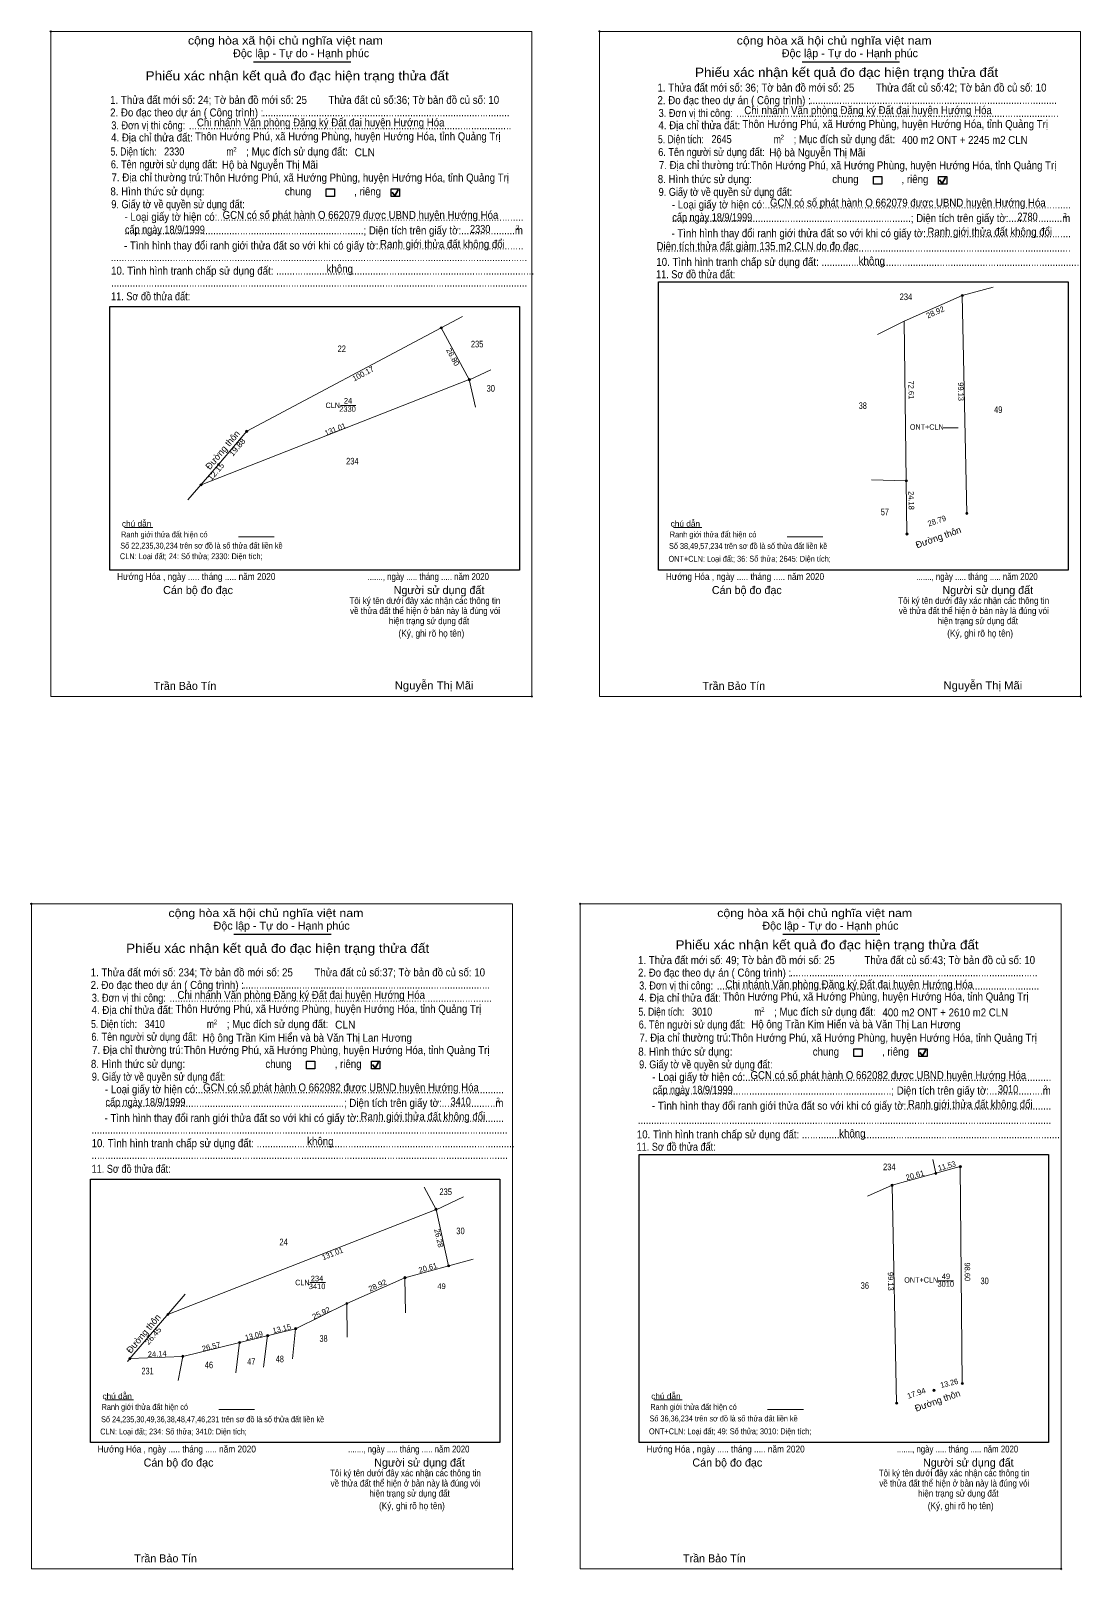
# Model space of a CAD drawing. Header units: metres. Extents: x 536979 to 538019, y 1852200 to 1852905.
# Drawn here: x 536979 to 537457, y 1852200 to 1852901 of the extents above; entities that cross this region are included whole.
import ezdxf
from ezdxf.enums import TextEntityAlignment as Align

# ---------------------------------------------------------------- set-up
doc = ezdxf.new("R2010")
doc.units = ezdxf.units.M
doc.header["$PDMODE"] = 32
doc.header["$PDSIZE"] = 0.5
for name, color, linetype, lineweight in [('10', 7, 'Continuous', 13), ('13', 7, 'Continuous', 13), ('17', 7, 'Continuous', 13), ('2', 7, 'Continuous', 25), ('4', 7, 'Continuous', 13), ('6', 7, 'Continuous', 13), ('63', 7, 'Continuous', 13)]:
    doc.layers.add(name, color=color, linetype=linetype, lineweight=lineweight)

msp = doc.modelspace()

# ---------------------------------------------------------------- hatches: boundary and pattern name
at = {"layer": '4'}
for points in [[(537403.103, 1852780.239, 1), (537402.103, 1852780.239, 1)], [(537166.249, 1852765.546, 1), (537165.249, 1852765.546, 1)], [(537178.979, 1852741.966, 1), (537177.979, 1852741.966, 1)], [(537077.729, 1852718.416, 1), (537076.729, 1852718.416, 1)], [(537064.939, 1852703.356, 1), (537063.939, 1852703.356, 1)], [(537377.633, 1852695.929, 1), (537376.633, 1852695.929, 1)], [(537057.009, 1852694.146, 1), (537056.009, 1852694.146, 1)], [(537405.173, 1852681.129, 1), (537404.173, 1852681.129, 1)], [(537377.953, 1852671.749, 1), (537376.953, 1852671.749, 1)], [(537391.078, 1852380.993, 1), (537390.078, 1852380.993, 1)], [(537402.198, 1852384.023, 1), (537401.198, 1852384.023, 1)], [(537371.198, 1852375.563, 1), (537370.198, 1852375.563, 1)], [(537163.868, 1852364.58, 1), (537162.868, 1852364.58, 1)], [(537169.588, 1852338.93, 1), (537168.588, 1852338.93, 1)], [(537149.708, 1852333.5, 1), (537148.708, 1852333.5, 1)], [(537041.898, 1852316.76, 1), (537040.898, 1852316.76, 1)], [(537123.268, 1852321.79, 1), (537122.268, 1852321.79, 1)], [(537100.028, 1852310.31, 1), (537099.028, 1852310.31, 1)], [(537074.548, 1852304.06, 1), (537073.548, 1852304.06, 1)], [(537087.258, 1852307.18, 1), (537086.258, 1852307.18, 1)], [(537024.628, 1852296.72, 1), (537023.628, 1852296.72, 1)], [(537048.748, 1852297.73, 1), (537047.748, 1852297.73, 1)], [(537390.228, 1852282.293, 1), (537389.228, 1852282.293, 1)], [(537403.118, 1852285.423, 1), (537402.118, 1852285.423, 1)], [(537373.268, 1852276.453, 1), (537372.268, 1852276.453, 1)]]:
    msp.add_hatch(color=256, dxfattribs=at).paths.add_polyline_path(points)

# ---------------------------------------------------------------- linework, layer by layer
at = {"layer": '10'}
for p, q in [((537376.17, 1852768.53), (537377.46, 1852671.75)), ((537178.55, 1852741.83), (537188.21, 1852746.45)), ((537056.51, 1852694.15), (537178.48, 1852741.97)), ((537064.44, 1852703.36), (537077.31, 1852718.51)), ((537050.57, 1852687.27), (537064.44, 1852703.36)), ((537402.62, 1852285.42), (537401.7, 1852384.03)), ((537157.92, 1852374.67), (537163.37, 1852364.58)), ((537163.44, 1852364.44), (537175.84, 1852370.37)), ((537041.4, 1852316.76), (537163.37, 1852364.58)), ((537122.77, 1852321.79), (537122.97, 1852306.46))]:
    msp.add_line(p, q, dxfattribs=at)
for points in [[(537404.68, 1852681.13), (537402.61, 1852780.24), (537416.61, 1852784.07)], [(537077.31, 1852718.51), (537165.75, 1852765.55), (537178.48, 1852741.97)], [(537372.77, 1852276.45), (537370.7, 1852375.56), (537401.7, 1852384.03)], [(537149.54, 1852317.51), (537149.21, 1852333.5), (537180.21, 1852341.97)], [(537023.06, 1852295.48), (537024.13, 1852296.72), (537049.33, 1852325.97)], [(537024.13, 1852296.72), (537048.25, 1852297.73), (537099.53, 1852310.31)]]:
    msp.add_lwpolyline(points, dxfattribs=at)
at = {"layer": '13'}
for p, q in [((537119.88, 1852730.26), (537126.88, 1852730.26)), ((537393.78, 1852719.99), (537400.78, 1852719.99)), ((537106.04, 1852331.31), (537113.04, 1852331.31)), ((537391.68, 1852332.04), (537398.68, 1852332.04))]:
    msp.add_line(p, q, dxfattribs=at)
at = {"layer": '17'}
for p, q in [((537021.75, 1852674.77), (537034.65, 1852674.77)), ((537271.24, 1852674.77), (537284.14, 1852674.77)), ((537012.89, 1852277.95), (537025.79, 1852277.95)), ((537262.38, 1852277.95), (537275.28, 1852277.95))]:
    msp.add_line(p, q, dxfattribs=at)
at = {"layer": '2'}
for p, q in [((537080.34, 1852886.51), (537124.56, 1852886.51)), ((537329.83, 1852886.51), (537374.05, 1852886.51)), ((537264.53, 1852786.43), (537450.72, 1852786.43)), ((537450.72, 1852786.43), (537450.72, 1852655.32)), ((537015.04, 1852775.17), (537201.23, 1852775.17)), ((537201.23, 1852775.17), (537201.23, 1852655.32)), ((537071.48, 1852489.69), (537115.7, 1852489.69)), ((537320.97, 1852489.69), (537365.19, 1852489.69)), ((537255.67, 1852389.61), (537441.86, 1852389.61)), ((537441.86, 1852389.61), (537441.86, 1852258.5)), ((537006.18, 1852378.35), (537192.37, 1852378.35)), ((537192.37, 1852378.35), (537192.37, 1852258.5))]:
    msp.add_line(p, q, dxfattribs=at)
at = {"layer": '2', "lineweight": 35}
for p, q in [((537144.59, 1852825.61), (537146.1, 1852828.32)), ((537392.2, 1852832.82), (537393.44, 1852831.2)), ((537393.44, 1852831.2), (537394.96, 1852833.91)), ((537143.34, 1852827.23), (537144.59, 1852825.61)), ((537383.34, 1852436), (537384.58, 1852434.38)), ((537384.58, 1852434.38), (537386.1, 1852437.09)), ((537134.48, 1852430.41), (537135.73, 1852428.79)), ((537135.73, 1852428.79), (537137.24, 1852431.5))]:
    msp.add_line(p, q, dxfattribs=at)
at = {"layer": '2', "lineweight": 13}
for points in [[(536988.22, 1852900.38), (537206.93, 1852900.38), (537206.93, 1852597.88), (536988.22, 1852597.88)], [(537237.71, 1852900.38), (537456.42, 1852900.38), (537456.42, 1852597.88), (537237.71, 1852597.88)], [(536979.36, 1852503.56), (537198.07, 1852503.56), (537198.07, 1852201.06), (536979.36, 1852201.06)], [(537228.85, 1852503.56), (537447.56, 1852503.56), (537447.56, 1852201.06), (537228.85, 1852201.06)]]:
    msp.add_lwpolyline(points, close=True, dxfattribs=at)
at = {"layer": '2'}
for points in [[(537113.36, 1852828.78), (537117.12, 1852828.78), (537117.12, 1852825.28), (537113.36, 1852825.28)], [(537142.91, 1852828.78), (537146.67, 1852828.78), (537146.67, 1852825.28), (537142.91, 1852825.28)], [(537362.22, 1852834.37), (537365.97, 1852834.37), (537365.97, 1852830.87), (537362.22, 1852830.87)], [(537391.77, 1852834.37), (537395.53, 1852834.37), (537395.53, 1852830.87), (537391.77, 1852830.87)], [(537353.36, 1852437.55), (537357.11, 1852437.55), (537357.11, 1852434.05), (537353.36, 1852434.05)], [(537382.91, 1852437.55), (537386.67, 1852437.55), (537386.67, 1852434.05), (537382.91, 1852434.05)], [(537104.5, 1852431.96), (537108.26, 1852431.96), (537108.26, 1852428.46), (537104.5, 1852428.46)], [(537134.05, 1852431.96), (537137.81, 1852431.96), (537137.81, 1852428.46), (537134.05, 1852428.46)]]:
    msp.add_lwpolyline(points, close=True, dxfattribs=at)
for points in [[(537450.72, 1852655.32), (537264.53, 1852655.32), (537264.53, 1852786.43)], [(537201.23, 1852655.32), (537015.04, 1852655.32), (537015.04, 1852775.17)], [(537441.86, 1852258.5), (537255.67, 1852258.5), (537255.67, 1852389.61)], [(537192.37, 1852258.5), (537006.18, 1852258.5), (537006.18, 1852378.35)]]:
    msp.add_lwpolyline(points, dxfattribs=at)
for p in [(536988.22, 1852900.38), (537237.71, 1852900.38), (537206.93, 1852597.88), (537456.42, 1852597.88), (536979.36, 1852503.56), (537228.85, 1852503.56), (537198.07, 1852201.06), (537447.56, 1852201.06)]:
    msp.add_point(p, dxfattribs=at)
at = {"layer": '4'}
for p, q in [((537175.34, 1852770.65), (537165.75, 1852765.55)), ((537181.26, 1852729.5), (537178.48, 1852741.97)), ((537361.26, 1852696.38), (537377.14, 1852695.93)), ((537390.58, 1852380.99), (537389.16, 1852387.34)), ((537359.5, 1852370.6), (537370.7, 1852375.56)), ((537169.09, 1852338.93), (537163.37, 1852364.58)), ((537099.53, 1852310.31), (537098.1, 1852296.59)), ((537072.36, 1852290.22), (537074.05, 1852304.06)), ((537086.76, 1852307.18), (537084.89, 1852292.89))]:
    msp.add_line(p, q, dxfattribs=at)
for points in [[(537364.05, 1852762.54), (537376.17, 1852768.53), (537402.61, 1852780.24)], [(537099.53, 1852310.31), (537122.77, 1852321.79), (537149.21, 1852333.5)], [(537048.25, 1852297.73), (537047.16, 1852292.16), (537046.07, 1852286.7)]]:
    msp.add_lwpolyline(points, dxfattribs=at)
for centre in [(537402.603, 1852780.239), (537165.749, 1852765.546), (537178.479, 1852741.966), (537077.229, 1852718.416), (537064.439, 1852703.356), (537377.133, 1852695.929), (537056.509, 1852694.146), (537404.673, 1852681.129), (537377.453, 1852671.749), (537390.578, 1852380.993), (537401.698, 1852384.023), (537370.698, 1852375.563), (537163.368, 1852364.58), (537169.088, 1852338.93), (537149.208, 1852333.5), (537041.398, 1852316.76), (537122.768, 1852321.79), (537099.528, 1852310.31), (537074.048, 1852304.06), (537086.758, 1852307.18), (537024.128, 1852296.72), (537048.248, 1852297.73), (537389.728, 1852282.293), (537402.618, 1852285.423), (537372.768, 1852276.453)]:
    msp.add_circle(centre, 0.5, dxfattribs=at)
at = {"layer": '6'}
for p, q in [((537073.47, 1852670.41), (537089.75, 1852670.41)), ((537322.96, 1852670.41), (537339.24, 1852670.41)), ((537064.61, 1852273.59), (537080.89, 1852273.59)), ((537314.1, 1852273.59), (537330.38, 1852273.59))]:
    msp.add_line(p, q, dxfattribs=at)

# ---------------------------------------------------------------- texts
at = {"layer": '10'}
for rotation, p in [(49.91, (537067.463, 1852709.014)), (19.537, (537392.228, 1852668.822)), (49.91, (537031.493, 1852307.114)), (19.537, (537391.848, 1852276.162))]:
    msp.add_text('Đường thôn', height=3, rotation=rotation, dxfattribs=at).set_placement(p, align=Align.CENTER)
at = {"layer": '13'}
for s, height, width, p in [('CLN', 2.5, 0.95, (537116.405, 1852729.04)), ('24', 2.5, 0.85, (537123.335, 1852731.11)), ('2330', 2.5, 0.85, (537123.105, 1852727.35)), ('ONT+CLN', 2.5, 0.95, (537386.475, 1852719.19)), ('24', 3, 0.85, (537094.05, 1852348.28)), ('CLN', 2.5, 0.95, (537102.555, 1852330.09)), ('ONT+CLN', 2.5, 0.95, (537383.925, 1852331.24))]:
    msp.add_text(s, height=height, dxfattribs=dict(at, width=width)).set_placement(p, align=Align.CENTER)
at = {"layer": '2'}
for s, height, width, p in [('cộng hòa xã hội chủ nghĩa việt nam', 3.651, 1.15, (537050.55, 1852894.38)), ('cộng hòa xã hội chủ nghĩa việt nam', 3.651, 1.15, (537300.04, 1852894.38)), ('1. Thửa đất mới số: 36; Tờ bản đồ mới số: 25        Thửa đất củ số:42; Tờ bản đồ củ số: 10', 3.66, 0.9, (537264.04, 1852872.97)), ('1. Thửa đất mới số: 24; Tờ bản đồ mới số: 25        Thửa đất củ số:36; Tờ bản đồ củ số: 10', 3.66, 0.9, (537015.19, 1852867.38)), ('2. Đo đạc theo dự án ( Công trình) : ', 3.653, 0.9, (537264.04, 1852867.25)), ('2. Đo đạc theo dự án ( Công trình) : ', 3.653, 0.9, (537015.19, 1852861.66)), ('3. Đơn vị thi công:', 3.653, 0.85, (537264.56, 1852861.41)), ('Chi nhánh Văn phòng Đăng ký Đất đai huyện Hướng Hóa', 3.65, 0.9, (537303.5, 1852862.71)), ('............................................................................................', 3.653, 0.9, (537333.24, 1852867.37)), ('3. Đơn vị thi công:', 3.653, 0.85, (537015.71, 1852855.82)), ('........................................................................................................................', 3.653, 0.9, (537051.01, 1852855.82)), ('Chi nhánh Văn phòng Đăng ký Đất đai huyện Hướng Hóa', 3.65, 0.9, (537054.65, 1852857.12)), ('............................................................................................', 3.653, 0.9, (537084.39, 1852861.78)), ('4. Địa chỉ thửa đất:', 3.653, 0.9, (537264.46, 1852855.87)), ('........................................................................................................................', 3.653, 0.9, (537299.86, 1852861.41)), ('Thôn Hướng Phú, xã Hướng Phùng, huyện Hướng Hóa, tỉnh Quảng Trị', 3.64, 0.9, (537302.64, 1852856.39)), ('4. Địa chỉ thửa đất:', 3.653, 0.9, (537015.61, 1852850.28)), ('Thôn Hướng Phú, xã Hướng Phùng, huyện Hướng Hóa, tỉnh Quảng Trị', 3.64, 0.9, (537053.79, 1852850.8)), ('5. Diện tích:', 3.653, 0.8, (537264.24, 1852849.49)), ('2645', 3.64, 0.85, (537288.56, 1852849.53)), ('m', 3.651, 0.8, (537316.88, 1852849.49)), ('2', 2.086, 0.8, (537320, 1852851.23)), ('; Mục đích sử dụng đất:', 3.651, 0.9, (537325.92, 1852849.49)), ('400 m2 ONT + 2245 m2 CLN', 3.64, 0.9, (537375.18, 1852849.17)), ('5. Diện tích:', 3.653, 0.8, (537015.39, 1852843.9)), ('6. Tên người sử dụng đất:', 3.653, 0.85, (537015.51, 1852838.08)), ('2330', 3.64, 0.85, (537039.71, 1852843.94)), ('Hộ bà Nguyễn Thị Mãi', 3.64, 0.9, (537066.03, 1852837.88)), ('m', 3.651, 0.8, (537068.03, 1852843.9)), ('2', 2.086, 0.8, (537071.15, 1852845.64)), ('; Mục đích sử dụng đất:', 3.651, 0.9, (537077.07, 1852843.9)), ('CLN', 3.64, 0.95, (537126.33, 1852843.58)), ('6. Tên người sử dụng đất:', 3.653, 0.85, (537264.36, 1852843.67)), ('Hộ bà Nguyễn Thị Mãi', 3.64, 0.9, (537314.88, 1852843.47)), ('7. Địa chỉ thường trú:', 3.653, 0.9, (537015.83, 1852832.14)), ('Thôn Hướng Phú, xã Hướng Phùng, huyện Hướng Hóa, tỉnh Quảng Trị', 3.64, 0.9, (537057.58, 1852832.04)), ('8. Hình thức sử dụng:', 3.653, 0.9, (537264.16, 1852831.35)), ('7. Địa chỉ thường trú:', 3.653, 0.9, (537264.68, 1852837.73)), ('Thôn Hướng Phú, xã Hướng Phùng, huyện Hướng Hóa, tỉnh Quảng Trị', 3.64, 0.9, (537306.43, 1852837.63)), ('chung                , riêng', 3.651, 0.9, (537343.48, 1852831.35)), ('8. Hình thức sử dụng:', 3.653, 0.9, (537015.31, 1852825.76)), ('chung                , riêng', 3.651, 0.9, (537094.63, 1852825.76)), ('9. Giấy tờ về quyền sử dụng đất:', 3.653, 0.85, (537264.56, 1852825.53)), ('9. Giấy tờ về quyền sử dụng đất:', 3.653, 0.85, (537015.71, 1852819.94)), ('     - Loại giấy tờ hiện có:..................................................................................................................', 3.651, 0.9, (537264.46, 1852819.81)), ('GCN có số phát hành O 662079 được UBND huyện Hướng Hóa ', 3.64, 0.9, (537315.18, 1852820.65)), ('     - Loại giấy tờ hiện có:..................................................................................................................', 3.651, 0.9, (537015.61, 1852814.22)), ('GCN có số phát hành O 662079 được UBND huyện Hướng Hóa ', 3.64, 0.9, (537066.33, 1852815.06)), ('cấp ngày 18/9/1999', 3.64, 0.85, (537270.76, 1852813.99)), ('     .........................................................................................; Diện tích trên giấy tờ:....................m', 3.651, 0.9, (537264.46, 1852813.63)), ('2780', 3.64, 0.85, (537427.68, 1852814.27)), ('2', 2.086, 0.8, (537448.52, 1852815.69)), ('cấp ngày 18/9/1999', 3.64, 0.85, (537021.91, 1852808.4)), ('     .........................................................................................; Diện tích trên giấy tờ:....................m', 3.651, 0.9, (537015.61, 1852808.04)), ('2330', 3.64, 0.85, (537178.83, 1852808.68)), ('2', 2.086, 0.8, (537199.67, 1852810.1)), ('     - Tình hình thay đổi ranh giới thửa đất so với khi có giấy tờ:......................................................', 3.651, 0.9, (537264.26, 1852806.75)), ('Ranh giới thửa đất không đổi', 3.64, 0.9, (537386.74, 1852807.43)), ('     - Tình hình thay đổi ranh giới thửa đất so với khi có giấy tờ:......................................................', 3.651, 0.9, (537015.41, 1852801.16)), ('Ranh giới thửa đất không đổi', 3.64, 0.9, (537137.89, 1852801.84)), ('Diện tích thửa đất giảm 135 m2 CLN do đo đạc', 3.64, 0.9, (537263.61, 1852800.89)), ('..........................................................................................................................................................', 3.65, 0.9, (537263.93, 1852800.24)), ('...........................................................................................................................................................', 3.651, 0.9, (537015.51, 1852795.86)), ('10. Tình hình tranh chấp sử dụng đất: ................................................................................................', 3.653, 0.9, (537015.61, 1852789.7)), ('không', 3.651, 0.9, (537113.61, 1852790.58)), ('10. Tình hình tranh chấp sử dụng đất: ................................................................................................', 3.653, 0.9, (537263.51, 1852793.7)), ('không', 3.651, 0.9, (537355.49, 1852794.15)), ('11. Sơ đồ thửa đất:', 3.653, 0.85, (537263.39, 1852788.08)), ('11. Sơ đồ thửa đất:', 3.653, 0.85, (537015.61, 1852778.04)), ('...........................................................................................................................................................', 3.651, 0.9, (537015.61, 1852784.3)), ('Hướng Hóa , ngày ..... tháng ..... năm 2020', 3.13, 0.9, (537018.33, 1852650.84)), ('......., ngày ..... tháng ..... năm 2020', 3.13, 0.85, (537132.23, 1852650.84)), ('Hướng Hóa , ngày ..... tháng ..... năm 2020', 3.13, 0.9, (537267.82, 1852650.84)), ('......., ngày ..... tháng ..... năm 2020', 3.13, 0.85, (537381.72, 1852650.84)), ('(Ký, ghi rõ họ tên)', 3.129, 0.9, (537146.27, 1852625.06)), ('(Ký, ghi rõ họ tên)', 3.129, 0.9, (537395.76, 1852625.06)), ('Nguyễn Thị Mãi', 3.64, 1.05, (537144.59, 1852601.08)), ('Nguyễn Thị Mãi', 3.64, 1.05, (537394.08, 1852601.08)), ('cộng hòa xã hội chủ nghĩa việt nam', 3.651, 1.15, (537041.69, 1852497.56)), ('cộng hòa xã hội chủ nghĩa việt nam', 3.651, 1.15, (537291.18, 1852497.56)), ('1. Thửa đất mới số: 49; Tờ bản đồ mới số: 25           Thửa đất củ số:43; Tờ bản đồ củ số: 10', 3.66, 0.9, (537255.18, 1852476.15)), ('1. Thửa đất mới số: 234; Tờ bản đồ mới số: 25        Thửa đất củ số:37; Tờ bản đồ củ số: 10', 3.66, 0.9, (537006.33, 1852470.56)), ('2. Đo đạc theo dự án ( Công trình) : ', 3.653, 0.9, (537255.18, 1852470.43)), ('............................................................................................', 3.653, 0.9, (537324.38, 1852470.55)), ('2. Đo đạc theo dự án ( Công trình) : ', 3.653, 0.9, (537006.33, 1852464.84)), ('Chi nhánh Văn phòng Đăng ký Đất đai huyện Hướng Hóa', 3.65, 0.9, (537045.79, 1852460.3)), ('............................................................................................', 3.653, 0.9, (537075.53, 1852464.96)), ('3. Đơn vị thi công:', 3.653, 0.85, (537255.7, 1852464.59)), ('........................................................................................................................', 3.653, 0.9, (537291, 1852464.59)), ('Chi nhánh Văn phòng Đăng ký Đất đai huyện Hướng Hóa', 3.65, 0.9, (537294.95, 1852465.14)), ('4. Địa chỉ thửa đất:', 3.653, 0.9, (537006.75, 1852453.46)), ('3. Đơn vị thi công:', 3.653, 0.85, (537006.85, 1852459)), ('........................................................................................................................', 3.653, 0.9, (537042.15, 1852459)), ('Thôn Hướng Phú, xã Hướng Phùng, huyện Hướng Hóa, tỉnh Quảng Trị', 3.64, 0.9, (537044.93, 1852453.98)), ('4. Địa chỉ thửa đất:', 3.653, 0.9, (537255.6, 1852459.05)), ('Thôn Hướng Phú, xã Hướng Phùng, huyện Hướng Hóa, tỉnh Quảng Trị', 3.64, 0.9, (537293.78, 1852459.57)), ('5. Diện tích:', 3.653, 0.8, (537006.53, 1852447.08)), ('3410', 3.64, 0.85, (537030.85, 1852447.12)), ('m', 3.651, 0.8, (537059.17, 1852447.08)), ('2', 2.086, 0.8, (537062.29, 1852448.82)), ('; Mục đích sử dụng đất:', 3.651, 0.9, (537068.21, 1852447.08)), ('CLN', 3.64, 0.95, (537117.47, 1852446.76)), ('5. Diện tích:', 3.653, 0.8, (537255.38, 1852452.67)), ('6. Tên người sử dụng đất:', 3.653, 0.85, (537255.5, 1852446.85)), ('3010', 3.64, 0.85, (537279.7, 1852452.71)), ('Hộ ông Trần Kim Hiển và bà Văn Thị Lan Hương', 3.64, 0.9, (537306.71, 1852446.98)), ('m', 3.651, 0.8, (537308.02, 1852452.67)), ('2', 2.086, 0.8, (537311.14, 1852454.41)), ('; Mục đích sử dụng đất:', 3.651, 0.9, (537317.06, 1852452.67)), ('400 m2 ONT + 2610 m2 CLN', 3.64, 0.9, (537366.32, 1852452.35)), ('6. Tên người sử dụng đất:', 3.653, 0.85, (537006.65, 1852441.26)), ('Hộ ông Trần Kim Hiển và bà Văn Thị Lan Hương', 3.64, 0.9, (537057.17, 1852440.84)), ('7. Địa chỉ thường trú:', 3.653, 0.9, (537255.82, 1852440.91)), ('Thôn Hướng Phú, xã Hướng Phùng, huyện Hướng Hóa, tỉnh Quảng Trị', 3.64, 0.9, (537297.57, 1852440.81)), ('7. Địa chỉ thường trú:', 3.653, 0.9, (537006.97, 1852435.32)), ('Thôn Hướng Phú, xã Hướng Phùng, huyện Hướng Hóa, tỉnh Quảng Trị', 3.64, 0.9, (537048.72, 1852435.22)), ('8. Hình thức sử dụng:', 3.653, 0.9, (537255.3, 1852434.53)), ('chung                , riêng', 3.651, 0.9, (537334.62, 1852434.53)), ('8. Hình thức sử dụng:', 3.653, 0.9, (537006.45, 1852428.94)), ('chung                , riêng', 3.651, 0.9, (537085.77, 1852428.94)), ('9. Giấy tờ về quyền sử dụng đất:', 3.653, 0.85, (537255.7, 1852428.71)), ('9. Giấy tờ về quyền sử dụng đất:', 3.653, 0.85, (537006.85, 1852423.12)), ('GCN có số phát hành O 662082 được UBND huyện Hướng Hóa ', 3.64, 0.9, (537057.47, 1852418.24)), ('     - Loại giấy tờ hiện có:..................................................................................................................', 3.651, 0.9, (537255.6, 1852422.99)), ('GCN có số phát hành O 662082 được UBND huyện Hướng Hóa ', 3.64, 0.9, (537306.32, 1852423.83)), ('     - Loại giấy tờ hiện có:..................................................................................................................', 3.651, 0.9, (537006.75, 1852417.4)), ('cấp ngày 18/9/1999', 3.64, 0.85, (537013.05, 1852411.58)), ('     .........................................................................................; Diện tích trên giấy tờ:....................m', 3.651, 0.9, (537006.75, 1852411.22)), ('3410', 3.64, 0.85, (537169.97, 1852411.86)), ('2', 2.086, 0.8, (537190.81, 1852413.28)), ('cấp ngày 18/9/1999', 3.64, 0.85, (537261.9, 1852417.17)), ('     .........................................................................................; Diện tích trên giấy tờ:....................m', 3.651, 0.9, (537255.6, 1852416.81)), ('Ranh giới thửa đất không đổi', 3.64, 0.9, (537377.88, 1852410.61)), ('3010', 3.64, 0.85, (537418.82, 1852417.45)), ('2', 2.086, 0.8, (537439.66, 1852418.87)), ('     - Tình hình thay đổi ranh giới thửa đất so với khi có giấy tờ:......................................................', 3.651, 0.9, (537006.55, 1852404.34)), ('Ranh giới thửa đất không đổi', 3.64, 0.9, (537129.03, 1852405.02)), ('     - Tình hình thay đổi ranh giới thửa đất so với khi có giấy tờ:......................................................', 3.651, 0.9, (537255.4, 1852409.93)), ('10. Tình hình tranh chấp sử dụng đất: ................................................................................................', 3.653, 0.9, (537254.65, 1852396.88)), ('..........................................................................................................................................................', 3.65, 0.9, (537255.07, 1852403.42)), ('không', 3.651, 0.9, (537346.63, 1852397.33)), ('...........................................................................................................................................................', 3.651, 0.9, (537006.65, 1852399.04)), ('10. Tình hình tranh chấp sử dụng đất: ................................................................................................', 3.653, 0.9, (537006.75, 1852392.88)), ('không', 3.651, 0.9, (537104.75, 1852393.76)), ('11. Sơ đồ thửa đất:', 3.653, 0.85, (537254.53, 1852391.26)), ('...........................................................................................................................................................', 3.651, 0.9, (537006.75, 1852387.48)), ('11. Sơ đồ thửa đất:', 3.653, 0.85, (537006.75, 1852381.22)), ('Hướng Hóa , ngày ..... tháng ..... năm 2020', 3.13, 0.9, (537009.47, 1852254.02)), ('......., ngày ..... tháng ..... năm 2020', 3.13, 0.85, (537123.37, 1852254.02)), ('Hướng Hóa , ngày ..... tháng ..... năm 2020', 3.13, 0.9, (537258.96, 1852254.02)), ('......., ngày ..... tháng ..... năm 2020', 3.13, 0.85, (537372.86, 1852254.02)), ('(Ký, ghi rõ họ tên)', 3.129, 0.9, (537137.41, 1852228.24)), ('(Ký, ghi rõ họ tên)', 3.129, 0.9, (537386.9, 1852228.24))]:
    msp.add_text(s, height=height, dxfattribs=dict(at, width=width)).set_placement(p)
for s, height, p in [('Độc lập - Tự do - Hạnh phúc', 3.651, (537071.07, 1852888.62)), ('Độc lập - Tự do - Hạnh phúc', 3.651, (537320.56, 1852888.62)), ('Cán bộ đo đạc', 3.651, (537039.27, 1852644.44)), ('Người sử dụng đất', 3.651, (537144.11, 1852644.44)), ('Cán bộ đo đạc', 3.651, (537288.76, 1852644.44)), ('Người sử dụng đất', 3.651, (537393.6, 1852644.44)), ('Trần Bảo Tín', 3.65, (537034.99, 1852600.86)), ('Trần Bảo Tín', 3.65, (537284.48, 1852600.86)), ('Độc lập - Tự do - Hạnh phúc', 3.651, (537062.21, 1852491.8)), ('Độc lập - Tự do - Hạnh phúc', 3.651, (537311.7, 1852491.8)), ('Cán bộ đo đạc', 3.651, (537030.41, 1852247.62)), ('Người sử dụng đất', 3.651, (537135.25, 1852247.62)), ('Cán bộ đo đạc', 3.651, (537279.9, 1852247.62)), ('Người sử dụng đất', 3.651, (537384.74, 1852247.62)), ('Trần Bảo Tín', 3.65, (537026.13, 1852204.04)), ('Trần Bảo Tín', 3.65, (537275.62, 1852204.04))]:
    msp.add_text(s, height=height, dxfattribs=at).set_placement(p)
for s, height, width, p in [('Phiếu xác nhận kết quả đo đạc hiện trạng thửa đất', 4.171, 1.1, (537350.015, 1852879.66)), ('Phiếu xác nhận kết quả đo đạc hiện trạng thửa đất', 4.171, 1.1, (537100.21, 1852878.08)), ('Tôi ký tên dưới đây xác nhận các thông tin', 3.016, 0.9, (537158.29, 1852639.98)), ('Tôi ký tên dưới đây xác nhận các thông tin', 3.016, 0.9, (537407.785, 1852639.98)), ('về thửa đất thể hiện ở bản này là đúng vói', 3.016, 0.9, (537158.36, 1852635.36)), ('hiện trạng sử dụng đất', 3.016, 0.9, (537160.17, 1852630.76)), ('về thửa đất thể hiện ở bản này là đúng vói', 3.016, 0.9, (537407.85, 1852635.36)), ('hiện trạng sử dụng đất', 3.016, 0.9, (537409.665, 1852630.76)), ('Phiếu xác nhận kết quả đo đạc hiện trạng thửa đất', 4.171, 1.1, (537091.355, 1852481.26)), ('Phiếu xác nhận kết quả đo đạc hiện trạng thửa đất', 4.171, 1.1, (537341.155, 1852482.84)), ('Tôi ký tên dưới đây xác nhận các thông tin', 3.016, 0.9, (537149.435, 1852243.16)), ('về thửa đất thể hiện ở bản này là đúng vói', 3.016, 0.9, (537149.5, 1852238.54)), ('Tôi ký tên dưới đây xác nhận các thông tin', 3.016, 0.9, (537398.925, 1852243.16)), ('về thửa đất thể hiện ở bản này là đúng vói', 3.016, 0.9, (537398.99, 1852238.54)), ('hiện trạng sử dụng đất', 3.016, 0.9, (537151.315, 1852233.94)), ('hiện trạng sử dụng đất', 3.016, 0.9, (537400.805, 1852233.94))]:
    msp.add_text(s, height=height, dxfattribs=dict(at, width=width)).set_placement(p, align=Align.CENTER)
for p in [(537206.882, 1852597.3), (537456.372, 1852597.3), (537198.022, 1852200.48), (537447.512, 1852200.48)]:
    msp.add_text('.', height=1.043, dxfattribs=at).set_placement(p, align=Align.CENTER)
at = {"layer": '4'}
for s, height, width, p in [('234', 3, 0.85, (537376.99, 1852778.14)), ('235', 3, 0.85, (537182.03, 1852756.64)), ('22', 3, 0.85, (537120.49, 1852754.49)), ('30', 3, 0.85, (537188.23, 1852736.5)), ('38', 3, 0.8, (537357.365, 1852728.64)), ('49', 3, 0.85, (537418.945, 1852726.81)), ('234', 3, 0.85, (537125.3, 1852703.39)), ('57', 3, 0.8, (537367.415, 1852680.3)), ('234', 3, 0.85, (537369.43, 1852382.42)), ('235', 3, 0.85, (537167.73, 1852371.1)), ('30', 3, 0.85, (537174.48, 1852353.31)), ('3410', 2.5, 0.85, (537109.265, 1852328.32)), ('234', 2.5, 0.85, (537109.245, 1852331.89)), ('49', 2.5, 0.85, (537165.855, 1852328.39)), ('36', 3, 0.85, (537358.3, 1852328.47)), ('3010', 2.5, 0.85, (537395.105, 1852329.39)), ('49', 2.5, 0.85, (537395.175, 1852332.88)), ('30', 3, 0.85, (537412.77, 1852330.58)), ('38', 3, 0.8, (537112.205, 1852304.38)), ('47', 3, 0.8, (537079.365, 1852293.9)), ('48', 3, 0.8, (537092.325, 1852295.05)), ('231', 3, 0.8, (537032.19, 1852289.6)), ('46', 3, 0.85, (537060.09, 1852292.35))]:
    msp.add_text(s, height=height, dxfattribs=dict(at, width=width)).set_placement(p, align=Align.CENTER)
for s, rotation, p in [('28.92', 23.888, (537390.829, 1852771.481)), ('26.80', 298.363, (537169.907, 1852751.679)), ('100.17', 28.008, (537130.808, 1852743.542)), ('28.92', 23.888, (537137.249, 1852328.881)), ('25.92', 26.288, (537111.696, 1852316.33)), ('17.94', 19.001, (537382.153, 1852279.813))]:
    msp.add_text(s, height=2.5, rotation=rotation, dxfattribs=at).set_placement(p, align=Align.CENTER)
for s, rotation, width, p in [('131.01', 21.408, 0.95, (537117.959, 1852718.242)), ('131.01', 21.408, 0.95, (537117.959, 1852718.242)), ('19.88', 49.652, 1.1, (537073.938, 1852710.371)), ('12.15', 49.271, 1.1, (537064.273, 1852699.324)), ('20.61', 15.277, 0.9, (537381.446, 1852378.909)), ('11.53', 15.242, 0.95, (537395.896, 1852383.156)), ('26.28', 282.571, 0.9, (537163.431, 1852351.257)), ('131.01', 21.408, 0.95, (537116.759, 1852343.272)), ('20.61', 15.277, 0.9, (537159.956, 1852336.849)), ('98.60', 270.535, 0.85, (537403.694, 1852336.177)), ('26.45', 49.246, 1.1, (537035.691, 1852306.279)), ('13.15', 13.772, 0.9, (537093.492, 1852309.097)), ('26.57', 13.785, 0.9, (537061.442, 1852300.968)), ('13.09', 13.792, 0.95, (537080.852, 1852305.963)), ('24.14', 2.398, 0.85, (537036.628, 1852297.634)), ('13.26', 13.649, 0.95, (537396.97, 1852284.328))]:
    msp.add_text(s, height=2.5, rotation=rotation, dxfattribs=dict(at, width=width)).set_placement(p, align=Align.CENTER)
at = {"layer": '6'}
for s, height, width, p in [('chú dẫn', 2.673, 1.05, (537020.55, 1852675.12)), ('chú dẫn', 2.673, 1.05, (537270.04, 1852675.12)), ('Số 22,235,30,234 trên sơ đồ là số thửa đất liền kề', 2.68, 0.85, (537019.79, 1852665.13)), ('Ranh giới thửa đất hiện có ', 2.673, 0.9, (537020.15, 1852670.22)), ('Số 38,49,57,234 trên sơ đồ là số thửa đất liền kề', 2.68, 0.85, (537269.28, 1852664.97)), ('Ranh giới thửa đất hiện có ', 2.673, 0.9, (537269.64, 1852670.22)), ('CLN: Loại đất; 24: Số thửa; 2330: Diện tích;', 2.68, 0.9, (537019.64, 1852660.32)), ('ONT+CLN: Loại đất; 36: Số thửa; 2645: Diện tích;', 2.68, 0.9, (537269.02, 1852659.15)), ('Ranh giới thửa đất hiện có ', 2.673, 0.9, (537011.29, 1852273.4)), ('chú dẫn', 2.673, 1.05, (537011.69, 1852278.3)), ('Ranh giới thửa đất hiện có ', 2.673, 0.9, (537260.78, 1852273.4)), ('chú dẫn', 2.673, 1.05, (537261.18, 1852278.3)), ('Số 24,235,30,49,36,38,48,47,46,231 trên sơ đồ là số thửa đất liền kề', 2.68, 0.85, (537011.08, 1852267.78)), ('Số 36,36,234 trên sơ đồ là số thửa đất liền kề', 2.68, 0.85, (537260.42, 1852268.15)), ('CLN: Loại đất; 234: Số thửa; 3410: Diện tích;', 2.68, 0.9, (537010.66, 1852262.22)), ('ONT+CLN: Loại đất; 49: Số thửa; 3010: Diện tích;', 2.68, 0.9, (537260.16, 1852262.33))]:
    msp.add_text(s, height=height, dxfattribs=dict(at, width=width)).set_placement(p)
at = {"layer": '63', "width": 0.85}
for s, rotation, p in [('72.61', 270.765, (537378.167, 1852737.272)), ('99.13', 271.197, (537400.705, 1852736.491)), ('24.18', 270.758, (537378.188, 1852686.992)), ('99.13', 271.197, (537368.825, 1852331.831))]:
    msp.add_text(s, height=2.5, rotation=rotation, dxfattribs=at).set_placement(p, align=Align.CENTER)
at = {"layer": '63'}
msp.add_text('28.79', height=2.5, rotation=19.014, dxfattribs=at).set_placement((537391.443, 1852676.557), align=Align.CENTER)

doc.saveas('drawing.dxf')
